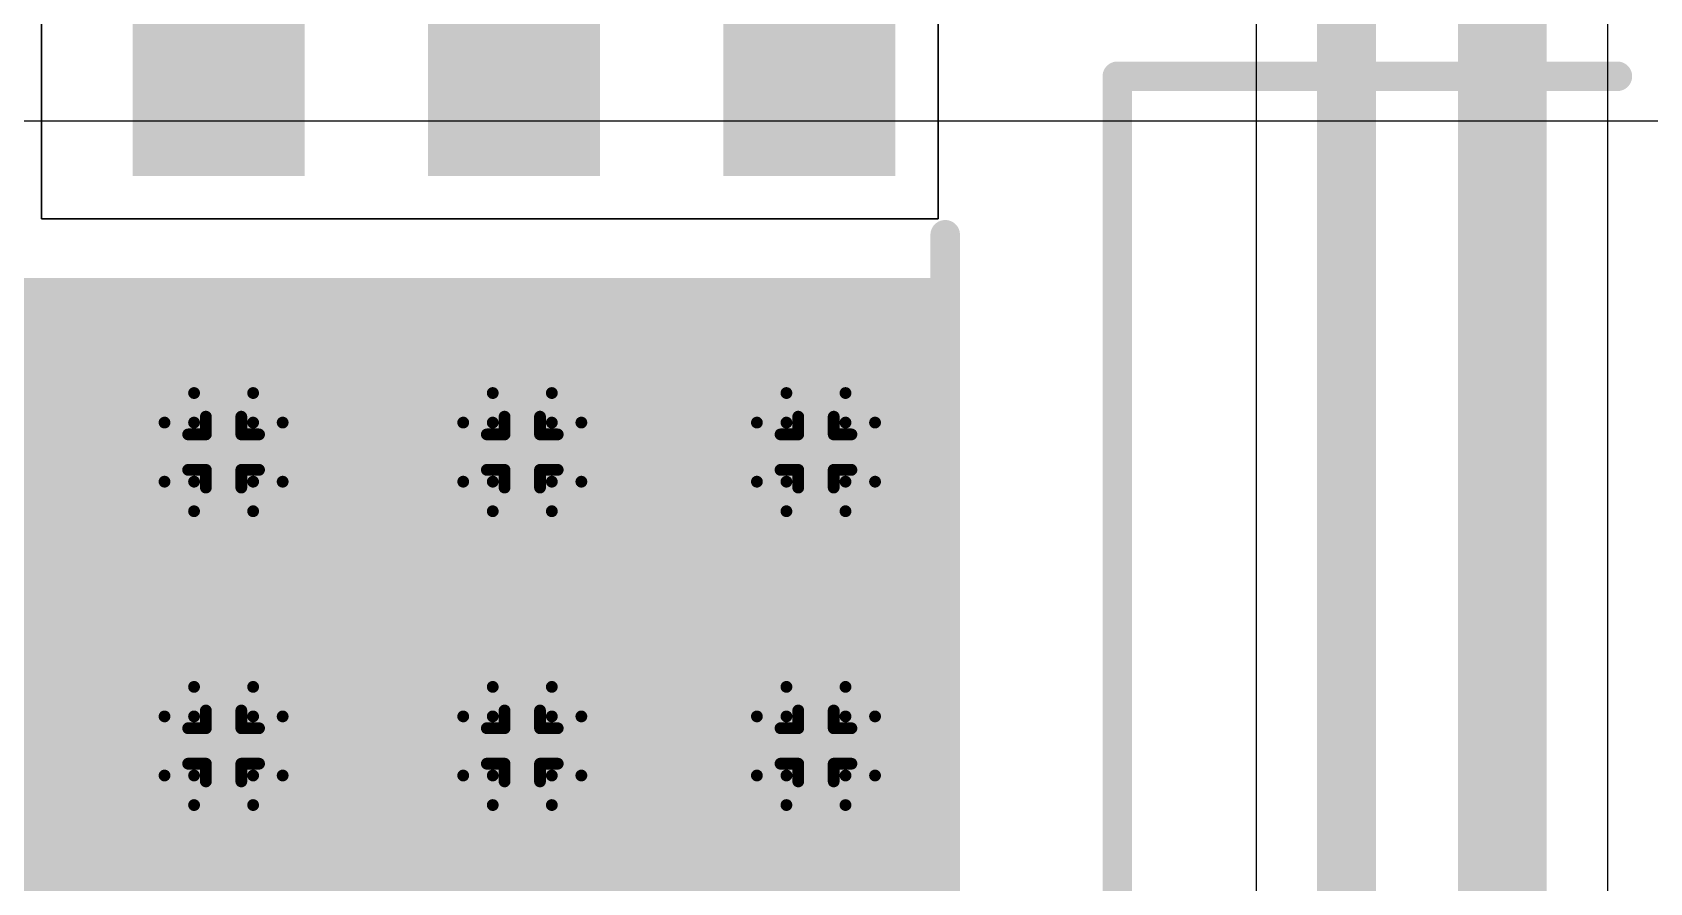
# Model space of a CAD drawing. Header units: inches. Extents: x -5 to 5258, y -4 to 5281.
# Drawn here: x 11.37 to 18.33, y 22.67 to 26.33 of the extents above; entities that cross this region are included whole.
import ezdxf

# ---------------------------------------------------------------- set-up
doc = ezdxf.new("R2010")
doc.units = ezdxf.units.IN
for name, color, linetype in [('Bottom Layer', 5, 'Continuous'), ('Bottom Solder', 6, 'Continuous'), ('Drill Drawing', 1, 'Continuous'), ('Top Layer', 1, 'Continuous'), ('Top Overlay', 2, 'Continuous'), ('Top Paste', 8, 'Continuous'), ('Top Solder', 216, 'Continuous'), ('Via Holes', 16, 'Continuous')]:
    doc.layers.add(name, color=color, linetype=linetype)

# ---------------------------------------------------------------- blocks, each defined once
blk = doc.blocks.new('8_SO_P____P___8')
at = {"layer": 'Top Layer'}
for points in [[(-3.475, 2.205), (-1.925, 2.205), (-1.925, 1.605), (-3.475, 1.605)], [(1.925, 2.205), (3.475, 2.205), (3.475, 1.605), (1.925, 1.605)], [(-1.1435, 1.1435), (1.1435, 1.1435), (1.1435, -1.1435), (-1.1435, -1.1435)], [(-3.475, 0.935), (-1.925, 0.935), (-1.925, 0.335), (-3.475, 0.335)], [(1.925, 0.935), (3.475, 0.935), (3.475, 0.335), (1.925, 0.335)], [(-3.475, -0.335), (-1.925, -0.335), (-1.925, -0.935), (-3.475, -0.935)], [(1.925, -0.335), (3.475, -0.335), (3.475, -0.935), (1.925, -0.935)], [(-3.475, -1.605), (-1.925, -1.605), (-1.925, -2.205), (-3.475, -2.205)], [(1.925, -1.605), (3.475, -1.605), (3.475, -2.205), (1.925, -2.205)]]:
    blk.add_hatch(color=1, dxfattribs=at).paths.add_polyline_path(points)
at = {"layer": 'Top Paste'}
for points in [[(-3.475, 2.205), (-1.925, 2.205), (-1.925, 1.605), (-3.475, 1.605)], [(1.925, 2.205), (3.475, 2.205), (3.475, 1.605), (1.925, 1.605)], [(-1.1435, 1.1435), (1.1435, 1.1435), (1.1435, -1.1435), (-1.1435, -1.1435)], [(-3.475, 0.935), (-1.925, 0.935), (-1.925, 0.335), (-3.475, 0.335)], [(1.925, 0.935), (3.475, 0.935), (3.475, 0.335), (1.925, 0.335)], [(-3.475, -0.335), (-1.925, -0.335), (-1.925, -0.935), (-3.475, -0.935)], [(1.925, -0.335), (3.475, -0.335), (3.475, -0.935), (1.925, -0.935)], [(-3.475, -1.605), (-1.925, -1.605), (-1.925, -2.205), (-3.475, -2.205)], [(1.925, -1.605), (3.475, -1.605), (3.475, -2.205), (1.925, -2.205)]]:
    blk.add_hatch(color=8, dxfattribs=at).paths.add_polyline_path(points)
at = {"layer": 'Top Solder'}
for points in [[(-3.545, 2.275), (-1.855, 2.275), (-1.855, 1.535), (-3.545, 1.535)], [(1.855, 2.275), (3.545, 2.275), (3.545, 1.535), (1.855, 1.535)], [(-1.2135, 1.2135), (1.2135, 1.2135), (1.2135, -1.2135), (-1.2135, -1.2135)], [(-3.545, 1.005), (-1.855, 1.005), (-1.855, 0.265), (-3.545, 0.265)], [(1.855, 1.005), (3.545, 1.005), (3.545, 0.265), (1.855, 0.265)], [(-3.545, -0.265), (-1.855, -0.265), (-1.855, -1.005), (-3.545, -1.005)], [(1.855, -0.265), (3.545, -0.265), (3.545, -1.005), (1.855, -1.005)], [(-3.545, -1.535), (-1.855, -1.535), (-1.855, -2.275), (-3.545, -2.275)], [(1.855, -1.535), (3.545, -1.535), (3.545, -2.275), (1.855, -2.275)]]:
    blk.add_hatch(color=216, dxfattribs=at).paths.add_polyline_path(points)
at = {"layer": 'Top Overlay', "const_width": 0.127}
for points in [[(1.9022, 2.4892), (-1.603, 2.4892)], [(-3.7634, 1.7914), (-3.7634, 2.0454)], [(-3.6364, 1.9184), (-3.7634, 2.0454)], [(-3.7634, 1.7914), (-3.6364, 1.9184)], [(-1.603, -2.4892), (1.9022, -2.4892)]]:
    blk.add_lwpolyline(points, dxfattribs=at)
at = {"layer": 'Top Overlay', "const_width": 0.0635}
for points in [[(-1.6347, 2.4892, 1), (-1.5712, 2.4892, 1)], [(1.8705, 2.4892, 1), (1.934, 2.4892, 1)], [(-3.7951, 2.0454, 1), (-3.7316, 2.0454, 1)], [(-3.7951, 2.0454, 1), (-3.7316, 2.0454, 1)], [(-3.6681, 1.9184, 1), (-3.6046, 1.9184, 1)], [(-3.6681, 1.9184, 1), (-3.6046, 1.9184, 1)], [(-3.7951, 1.7914, 1), (-3.7316, 1.7914, 1)], [(-3.7951, 1.7914, 1), (-3.7316, 1.7914, 1)], [(-1.6348, -2.4892, 1), (-1.5713, -2.4892, 1)], [(1.8705, -2.4892, 1), (1.934, -2.4892, 1)]]:
    blk.add_lwpolyline(points, format="xyb", close=True, dxfattribs=at)
blk = doc.blocks.new('50SVPF10M_142')
at = {"layer": 'Top Layer'}
for points in [[(-4.55, 0.8), (-1.05, 0.8), (-1.05, -0.8), (-4.55, -0.8)], [(1.05, 0.8), (4.55, 0.8), (4.55, -0.8), (1.05, -0.8)]]:
    blk.add_hatch(color=1, dxfattribs=at).paths.add_polyline_path(points)
at = {"layer": 'Top Paste'}
for points in [[(-4.55, 0.8), (-1.05, 0.8), (-1.05, -0.8), (-4.55, -0.8)], [(1.05, 0.8), (4.55, 0.8), (4.55, -0.8), (1.05, -0.8)]]:
    blk.add_hatch(color=8, dxfattribs=at).paths.add_polyline_path(points)
at = {"layer": 'Top Solder'}
for points in [[(-4.6516, 0.9016), (-0.9484, 0.9016), (-0.9484, -0.9016), (-4.6516, -0.9016)], [(0.9484, 0.9016), (4.6516, 0.9016), (4.6516, -0.9016), (0.9484, -0.9016)]]:
    blk.add_hatch(color=216, dxfattribs=at).paths.add_polyline_path(points)
at = {"layer": 'Top Overlay', "const_width": 0.127}
for points in [[(-1.95, 3.3), (-3.3, 1.95)], [(-1.95, 3.3), (3.3, 3.3)], [(3.3, 3.3), (3.3, 1.15)], [(-3.3, 1.95), (-3.3, 1.15)], [(-3.7785, 1.5669), (-3.7785, 1.0335)], [(-4.0071, 1.2875), (-3.5499, 1.2875)], [(-3.3, -1.15), (-3.3, -1.95)], [(3.3, -1.15), (3.3, -3.3)], [(-3.3, -1.95), (-1.95, -3.3)], [(-1.95, -3.3), (3.3, -3.3)]]:
    blk.add_lwpolyline(points, dxfattribs=at)
at = {"layer": 'Top Overlay', "const_width": 0.0635}
for points in [[(-1.9818, 3.3, 1), (-1.9183, 3.3, 1)], [(-1.9818, 3.3, 1), (-1.9183, 3.3, 1)], [(3.2683, 3.3, 1), (3.3318, 3.3, 1)], [(3.2683, 3.3, 1), (3.3318, 3.3, 1)], [(-3.3318, 1.95, 1), (-3.2683, 1.95, 1)], [(-3.3318, 1.95, 1), (-3.2683, 1.95, 1)], [(-3.8103, 1.5669, 1), (-3.7468, 1.5669, 1)], [(-4.0389, 1.2875, 1), (-3.9754, 1.2875, 1)], [(-3.5816, 1.2875, 1), (-3.5181, 1.2875, 1)], [(-3.3318, 1.15, 1), (-3.2683, 1.15, 1)], [(3.2683, 1.15, 1), (3.3318, 1.15, 1)], [(-3.8103, 1.0335, 1), (-3.7468, 1.0335, 1)], [(-3.3318, -1.15, 1), (-3.2683, -1.15, 1)], [(3.2683, -1.15, 1), (3.3318, -1.15, 1)], [(-3.3318, -1.95, 1), (-3.2683, -1.95, 1)], [(-3.3318, -1.95, 1), (-3.2683, -1.95, 1)], [(-1.9818, -3.3, 1), (-1.9183, -3.3, 1)], [(-1.9818, -3.3, 1), (-1.9183, -3.3, 1)], [(3.2683, -3.3, 1), (3.3318, -3.3, 1)], [(3.2683, -3.3, 1), (3.3318, -3.3, 1)]]:
    blk.add_lwpolyline(points, format="xyb", close=True, dxfattribs=at)

msp = doc.modelspace()

# ---------------------------------------------------------------- hatches: boundary and pattern name
at = {"layer": 'Bottom Layer'}
h = msp.add_hatch(color=5, dxfattribs=at)
edge = h.paths.add_edge_path()
edge.add_arc((12.1949, 24.5211), 0.3, 0, 360)
h = msp.add_hatch(color=5, dxfattribs=at)
edge = h.paths.add_edge_path()
edge.add_arc((13.4792, 24.5211), 0.3, 0, 360)
h = msp.add_hatch(color=5, dxfattribs=at)
edge = h.paths.add_edge_path()
edge.add_arc((14.742, 24.5211), 0.3, 0, 360)
h = msp.add_hatch(color=5, dxfattribs=at)
edge = h.paths.add_edge_path()
edge.add_arc((12.1949, 23.2582), 0.3, 0, 360)
h = msp.add_hatch(color=5, dxfattribs=at)
edge = h.paths.add_edge_path()
edge.add_arc((13.4792, 23.2582), 0.3, 0, 360)
h = msp.add_hatch(color=5, dxfattribs=at)
edge = h.paths.add_edge_path()
edge.add_arc((14.742, 23.2582), 0.3, 0, 360)
at = {"layer": 'Bottom Solder'}
h = msp.add_hatch(color=6, dxfattribs=at)
edge = h.paths.add_edge_path()
edge.add_arc((12.1949, 24.5211), 0.4016, 0, 360)
h = msp.add_hatch(color=6, dxfattribs=at)
edge = h.paths.add_edge_path()
edge.add_arc((13.4792, 24.5211), 0.4016, 0, 360)
h = msp.add_hatch(color=6, dxfattribs=at)
edge = h.paths.add_edge_path()
edge.add_arc((14.742, 24.5211), 0.4016, 0, 360)
h = msp.add_hatch(color=6, dxfattribs=at)
edge = h.paths.add_edge_path()
edge.add_arc((12.1949, 23.2582), 0.4016, 0, 360)
h = msp.add_hatch(color=6, dxfattribs=at)
edge = h.paths.add_edge_path()
edge.add_arc((13.4792, 23.2582), 0.4016, 0, 360)
h = msp.add_hatch(color=6, dxfattribs=at)
edge = h.paths.add_edge_path()
edge.add_arc((14.742, 23.2582), 0.4016, 0, 360)
at = {"layer": 'Top Layer'}
msp.add_hatch(color=1, dxfattribs=at).paths.add_polyline_path([(10.3193, 22.4362), (15.2977, 22.4362), (15.2977, 25.269), (10.3193, 25.269)])
h = msp.add_hatch(color=1, dxfattribs=at)
edge = h.paths.add_edge_path()
edge.add_arc((12.1949, 24.5211), 0.3, 0, 360)
h = msp.add_hatch(color=1, dxfattribs=at)
edge = h.paths.add_edge_path()
edge.add_arc((13.4792, 24.5211), 0.3, 0, 360)
h = msp.add_hatch(color=1, dxfattribs=at)
edge = h.paths.add_edge_path()
edge.add_arc((14.742, 24.5211), 0.3, 0, 360)
h = msp.add_hatch(color=1, dxfattribs=at)
edge = h.paths.add_edge_path()
edge.add_arc((12.1949, 23.2582), 0.3, 0, 360)
h = msp.add_hatch(color=1, dxfattribs=at)
edge = h.paths.add_edge_path()
edge.add_arc((13.4792, 23.2582), 0.3, 0, 360)
h = msp.add_hatch(color=1, dxfattribs=at)
edge = h.paths.add_edge_path()
edge.add_arc((14.742, 23.2582), 0.3, 0, 360)
at = {"layer": 'Top Solder'}
h = msp.add_hatch(color=216, dxfattribs=at)
edge = h.paths.add_edge_path()
edge.add_arc((12.1949, 24.5211), 0.4016, 0, 360)
h = msp.add_hatch(color=216, dxfattribs=at)
edge = h.paths.add_edge_path()
edge.add_arc((13.4792, 24.5211), 0.4016, 0, 360)
h = msp.add_hatch(color=216, dxfattribs=at)
edge = h.paths.add_edge_path()
edge.add_arc((14.742, 24.5211), 0.4016, 0, 360)
h = msp.add_hatch(color=216, dxfattribs=at)
edge = h.paths.add_edge_path()
edge.add_arc((12.1949, 23.2582), 0.4016, 0, 360)
h = msp.add_hatch(color=216, dxfattribs=at)
edge = h.paths.add_edge_path()
edge.add_arc((13.4792, 23.2582), 0.4016, 0, 360)
h = msp.add_hatch(color=216, dxfattribs=at)
edge = h.paths.add_edge_path()
edge.add_arc((14.742, 23.2582), 0.4016, 0, 360)
at = {"layer": 'Via Holes'}
h = msp.add_hatch(color=7, dxfattribs=at)
edge = h.paths.add_edge_path()
edge.add_arc((12.1949, 24.5211), 0.15, 0, 360)
h = msp.add_hatch(color=7, dxfattribs=at)
edge = h.paths.add_edge_path()
edge.add_arc((13.4792, 24.5211), 0.15, 0, 360)
h = msp.add_hatch(color=7, dxfattribs=at)
edge = h.paths.add_edge_path()
edge.add_arc((14.742, 24.5211), 0.15, 0, 360)
h = msp.add_hatch(color=7, dxfattribs=at)
edge = h.paths.add_edge_path()
edge.add_arc((12.1949, 23.2582), 0.15, 0, 360)
h = msp.add_hatch(color=7, dxfattribs=at)
edge = h.paths.add_edge_path()
edge.add_arc((13.4792, 23.2582), 0.15, 0, 360)
h = msp.add_hatch(color=7, dxfattribs=at)
edge = h.paths.add_edge_path()
edge.add_arc((14.742, 23.2582), 0.15, 0, 360)

# ---------------------------------------------------------------- linework, layer by layer
at = {"layer": 'Bottom Layer'}
msp.add_line((9.703, 25.9453), (43.6703, 25.9453), dxfattribs=at)
at = {"layer": 'Drill Drawing', "const_width": 0.0508}
for points in [[(12.0679, 24.6481), (12.0679, 24.7751)], [(12.0679, 24.7751), (12.3219, 24.7751)], [(12.3219, 24.6481), (12.3219, 24.7751)], [(13.3522, 24.6481), (13.3522, 24.7751)], [(13.3522, 24.7751), (13.6062, 24.7751)], [(13.6062, 24.6481), (13.6062, 24.7751)], [(14.615, 24.6481), (14.615, 24.7751)], [(14.615, 24.7751), (14.869, 24.7751)], [(14.869, 24.6481), (14.869, 24.7751)], [(12.1187, 24.5973), (12.1187, 24.6735)], [(12.1187, 24.6735), (12.2711, 24.6735)], [(12.2711, 24.5973), (12.2711, 24.6735)], [(13.403, 24.5973), (13.403, 24.6735)], [(13.403, 24.6735), (13.5554, 24.6735)], [(13.5554, 24.5973), (13.5554, 24.6735)], [(14.6658, 24.5973), (14.6658, 24.6735)], [(14.6658, 24.6735), (14.8182, 24.6735)], [(14.8182, 24.5973), (14.8182, 24.6735)], [(11.9409, 24.3941), (11.9409, 24.6481)], [(11.9409, 24.6481), (12.0679, 24.6481)], [(12.0425, 24.4449), (12.0425, 24.5973)], [(12.0425, 24.5973), (12.1187, 24.5973)], [(12.2711, 24.5973), (12.3473, 24.5973)], [(12.3219, 24.6481), (12.4489, 24.6481)], [(12.3473, 24.4449), (12.3473, 24.5973)], [(12.4489, 24.3941), (12.4489, 24.6481)], [(13.2252, 24.3941), (13.2252, 24.6481)], [(13.2252, 24.6481), (13.3522, 24.6481)], [(13.3268, 24.4449), (13.3268, 24.5973)], [(13.3268, 24.5973), (13.403, 24.5973)], [(13.5554, 24.5973), (13.6316, 24.5973)], [(13.6062, 24.6481), (13.7332, 24.6481)], [(13.6316, 24.4449), (13.6316, 24.5973)], [(13.7332, 24.3941), (13.7332, 24.6481)], [(14.488, 24.3941), (14.488, 24.6481)], [(14.488, 24.6481), (14.615, 24.6481)], [(14.5896, 24.4449), (14.5896, 24.5973)], [(14.5896, 24.5973), (14.6658, 24.5973)], [(14.8182, 24.5973), (14.8944, 24.5973)], [(14.869, 24.6481), (14.996, 24.6481)], [(14.8944, 24.4449), (14.8944, 24.5973)], [(14.996, 24.3941), (14.996, 24.6481)], [(11.9409, 24.3941), (12.0679, 24.3941)], [(12.0425, 24.4449), (12.1187, 24.4449)], [(12.0679, 24.2671), (12.0679, 24.3941)], [(12.1187, 24.3687), (12.1187, 24.4449)], [(12.2711, 24.4449), (12.3473, 24.4449)], [(12.2711, 24.3687), (12.2711, 24.4449)], [(12.3219, 24.3941), (12.4489, 24.3941)], [(12.3219, 24.2671), (12.3219, 24.3941)], [(13.2252, 24.3941), (13.3522, 24.3941)], [(13.3268, 24.4449), (13.403, 24.4449)], [(13.3522, 24.2671), (13.3522, 24.3941)], [(13.403, 24.3687), (13.403, 24.4449)], [(13.5554, 24.4449), (13.6316, 24.4449)], [(13.5554, 24.3687), (13.5554, 24.4449)], [(13.6062, 24.3941), (13.7332, 24.3941)], [(13.6062, 24.2671), (13.6062, 24.3941)], [(14.488, 24.3941), (14.615, 24.3941)], [(14.5896, 24.4449), (14.6658, 24.4449)], [(14.615, 24.2671), (14.615, 24.3941)], [(14.6658, 24.3687), (14.6658, 24.4449)], [(14.8182, 24.4449), (14.8944, 24.4449)], [(14.8182, 24.3687), (14.8182, 24.4449)], [(14.869, 24.3941), (14.996, 24.3941)], [(14.869, 24.2671), (14.869, 24.3941)], [(12.1187, 24.3687), (12.2711, 24.3687)], [(13.403, 24.3687), (13.5554, 24.3687)], [(14.6658, 24.3687), (14.8182, 24.3687)], [(12.0679, 24.2671), (12.3219, 24.2671)], [(13.3522, 24.2671), (13.6062, 24.2671)], [(14.615, 24.2671), (14.869, 24.2671)], [(12.0679, 23.3852), (12.0679, 23.5122)], [(12.0679, 23.5122), (12.3219, 23.5122)], [(12.3219, 23.3852), (12.3219, 23.5122)], [(13.3522, 23.3852), (13.3522, 23.5122)], [(13.3522, 23.5122), (13.6062, 23.5122)], [(13.6062, 23.3852), (13.6062, 23.5122)], [(14.615, 23.3852), (14.615, 23.5122)], [(14.615, 23.5122), (14.869, 23.5122)], [(14.869, 23.3852), (14.869, 23.5122)], [(12.1187, 23.3344), (12.1187, 23.4106)], [(12.1187, 23.4106), (12.2711, 23.4106)], [(12.2711, 23.3344), (12.2711, 23.4106)], [(13.403, 23.3344), (13.403, 23.4106)], [(13.403, 23.4106), (13.5554, 23.4106)], [(13.5554, 23.3344), (13.5554, 23.4106)], [(14.6658, 23.3344), (14.6658, 23.4106)], [(14.6658, 23.4106), (14.8182, 23.4106)], [(14.8182, 23.3344), (14.8182, 23.4106)], [(11.9409, 23.1312), (11.9409, 23.3852)], [(11.9409, 23.3852), (12.0679, 23.3852)], [(12.3219, 23.3852), (12.4489, 23.3852)], [(12.4489, 23.1312), (12.4489, 23.3852)], [(13.2252, 23.1312), (13.2252, 23.3852)], [(13.2252, 23.3852), (13.3522, 23.3852)], [(13.6062, 23.3852), (13.7332, 23.3852)], [(13.7332, 23.1312), (13.7332, 23.3852)], [(14.488, 23.1312), (14.488, 23.3852)], [(14.488, 23.3852), (14.615, 23.3852)], [(14.869, 23.3852), (14.996, 23.3852)], [(14.996, 23.1312), (14.996, 23.3852)], [(12.0425, 23.182), (12.0425, 23.3344)], [(12.0425, 23.3344), (12.1187, 23.3344)], [(12.2711, 23.3344), (12.3473, 23.3344)], [(12.3473, 23.182), (12.3473, 23.3344)], [(13.3268, 23.182), (13.3268, 23.3344)], [(13.3268, 23.3344), (13.403, 23.3344)], [(13.5554, 23.3344), (13.6316, 23.3344)], [(13.6316, 23.182), (13.6316, 23.3344)], [(14.5896, 23.182), (14.5896, 23.3344)], [(14.5896, 23.3344), (14.6658, 23.3344)], [(14.8182, 23.3344), (14.8944, 23.3344)], [(14.8944, 23.182), (14.8944, 23.3344)], [(12.0425, 23.182), (12.1187, 23.182)], [(12.1187, 23.1058), (12.1187, 23.182)], [(12.2711, 23.182), (12.3473, 23.182)], [(12.2711, 23.1058), (12.2711, 23.182)], [(13.3268, 23.182), (13.403, 23.182)], [(13.403, 23.1058), (13.403, 23.182)], [(13.5554, 23.182), (13.6316, 23.182)], [(13.5554, 23.1058), (13.5554, 23.182)], [(14.5896, 23.182), (14.6658, 23.182)], [(14.6658, 23.1058), (14.6658, 23.182)], [(14.8182, 23.182), (14.8944, 23.182)], [(14.8182, 23.1058), (14.8182, 23.182)], [(11.9409, 23.1312), (12.0679, 23.1312)], [(12.0679, 23.0042), (12.0679, 23.1312)], [(12.1187, 23.1058), (12.2711, 23.1058)], [(12.3219, 23.1312), (12.4489, 23.1312)], [(12.3219, 23.0042), (12.3219, 23.1312)], [(13.2252, 23.1312), (13.3522, 23.1312)], [(13.3522, 23.0042), (13.3522, 23.1312)], [(13.403, 23.1058), (13.5554, 23.1058)], [(13.6062, 23.1312), (13.7332, 23.1312)], [(13.6062, 23.0042), (13.6062, 23.1312)], [(14.488, 23.1312), (14.615, 23.1312)], [(14.615, 23.0042), (14.615, 23.1312)], [(14.6658, 23.1058), (14.8182, 23.1058)], [(14.869, 23.1312), (14.996, 23.1312)], [(14.869, 23.0042), (14.869, 23.1312)], [(12.0679, 23.0042), (12.3219, 23.0042)], [(13.3522, 23.0042), (13.6062, 23.0042)], [(14.615, 23.0042), (14.869, 23.0042)]]:
    msp.add_lwpolyline(points, dxfattribs=at)
at = {"layer": 'Drill Drawing', "const_width": 0.0254}
for points in [[(12.0552, 24.7751, 1), (12.0806, 24.7751, 1)], [(12.0552, 24.7751, 1), (12.0806, 24.7751, 1)], [(12.3092, 24.7751, 1), (12.3346, 24.7751, 1)], [(12.3092, 24.7751, 1), (12.3346, 24.7751, 1)], [(13.3395, 24.7751, 1), (13.3649, 24.7751, 1)], [(13.3395, 24.7751, 1), (13.3649, 24.7751, 1)], [(13.5935, 24.7751, 1), (13.6189, 24.7751, 1)], [(13.5935, 24.7751, 1), (13.6189, 24.7751, 1)], [(14.6023, 24.7751, 1), (14.6277, 24.7751, 1)], [(14.6023, 24.7751, 1), (14.6277, 24.7751, 1)], [(14.8563, 24.7751, 1), (14.8817, 24.7751, 1)], [(14.8563, 24.7751, 1), (14.8817, 24.7751, 1)], [(12.106, 24.6735, 1), (12.1314, 24.6735, 1)], [(12.106, 24.6735, 1), (12.1314, 24.6735, 1)], [(12.2584, 24.6735, 1), (12.2838, 24.6735, 1)], [(12.2584, 24.6735, 1), (12.2838, 24.6735, 1)], [(13.3903, 24.6735, 1), (13.4157, 24.6735, 1)], [(13.3903, 24.6735, 1), (13.4157, 24.6735, 1)], [(13.5427, 24.6735, 1), (13.5681, 24.6735, 1)], [(13.5427, 24.6735, 1), (13.5681, 24.6735, 1)], [(14.6531, 24.6735, 1), (14.6785, 24.6735, 1)], [(14.6531, 24.6735, 1), (14.6785, 24.6735, 1)], [(14.8055, 24.6735, 1), (14.8309, 24.6735, 1)], [(14.8055, 24.6735, 1), (14.8309, 24.6735, 1)], [(11.9282, 24.6481, 1), (11.9536, 24.6481, 1)], [(11.9282, 24.6481, 1), (11.9536, 24.6481, 1)], [(12.0298, 24.5973, 1), (12.0552, 24.5973, 1)], [(12.0298, 24.5973, 1), (12.0552, 24.5973, 1)], [(12.0552, 24.6481, 1), (12.0806, 24.6481, 1)], [(12.0552, 24.6481, 1), (12.0806, 24.6481, 1)], [(12.106, 24.5973, 1), (12.1314, 24.5973, 1)], [(12.106, 24.5973, 1), (12.1314, 24.5973, 1)], [(12.2584, 24.5973, 1), (12.2838, 24.5973, 1)], [(12.2584, 24.5973, 1), (12.2838, 24.5973, 1)], [(12.3092, 24.6481, 1), (12.3346, 24.6481, 1)], [(12.3092, 24.6481, 1), (12.3346, 24.6481, 1)], [(12.3346, 24.5973, 1), (12.36, 24.5973, 1)], [(12.3346, 24.5973, 1), (12.36, 24.5973, 1)], [(12.4362, 24.6481, 1), (12.4616, 24.6481, 1)], [(12.4362, 24.6481, 1), (12.4616, 24.6481, 1)], [(13.2125, 24.6481, 1), (13.2379, 24.6481, 1)], [(13.2125, 24.6481, 1), (13.2379, 24.6481, 1)], [(13.3141, 24.5973, 1), (13.3395, 24.5973, 1)], [(13.3141, 24.5973, 1), (13.3395, 24.5973, 1)], [(13.3395, 24.6481, 1), (13.3649, 24.6481, 1)], [(13.3395, 24.6481, 1), (13.3649, 24.6481, 1)], [(13.3903, 24.5973, 1), (13.4157, 24.5973, 1)], [(13.3903, 24.5973, 1), (13.4157, 24.5973, 1)], [(13.5427, 24.5973, 1), (13.5681, 24.5973, 1)], [(13.5427, 24.5973, 1), (13.5681, 24.5973, 1)], [(13.5935, 24.6481, 1), (13.6189, 24.6481, 1)], [(13.5935, 24.6481, 1), (13.6189, 24.6481, 1)], [(13.6189, 24.5973, 1), (13.6443, 24.5973, 1)], [(13.6189, 24.5973, 1), (13.6443, 24.5973, 1)], [(13.7205, 24.6481, 1), (13.7459, 24.6481, 1)], [(13.7205, 24.6481, 1), (13.7459, 24.6481, 1)], [(14.4753, 24.6481, 1), (14.5007, 24.6481, 1)], [(14.4753, 24.6481, 1), (14.5007, 24.6481, 1)], [(14.5769, 24.5973, 1), (14.6023, 24.5973, 1)], [(14.5769, 24.5973, 1), (14.6023, 24.5973, 1)], [(14.6023, 24.6481, 1), (14.6277, 24.6481, 1)], [(14.6023, 24.6481, 1), (14.6277, 24.6481, 1)], [(14.6531, 24.5973, 1), (14.6785, 24.5973, 1)], [(14.6531, 24.5973, 1), (14.6785, 24.5973, 1)], [(14.8055, 24.5973, 1), (14.8309, 24.5973, 1)], [(14.8055, 24.5973, 1), (14.8309, 24.5973, 1)], [(14.8563, 24.6481, 1), (14.8817, 24.6481, 1)], [(14.8563, 24.6481, 1), (14.8817, 24.6481, 1)], [(14.8817, 24.5973, 1), (14.9071, 24.5973, 1)], [(14.8817, 24.5973, 1), (14.9071, 24.5973, 1)], [(14.9833, 24.6481, 1), (15.0087, 24.6481, 1)], [(14.9833, 24.6481, 1), (15.0087, 24.6481, 1)], [(11.9282, 24.3941, 1), (11.9536, 24.3941, 1)], [(11.9282, 24.3941, 1), (11.9536, 24.3941, 1)], [(12.0298, 24.4449, 1), (12.0552, 24.4449, 1)], [(12.0298, 24.4449, 1), (12.0552, 24.4449, 1)], [(12.0552, 24.3941, 1), (12.0806, 24.3941, 1)], [(12.0552, 24.3941, 1), (12.0806, 24.3941, 1)], [(12.106, 24.4449, 1), (12.1314, 24.4449, 1)], [(12.106, 24.4449, 1), (12.1314, 24.4449, 1)], [(12.2584, 24.4449, 1), (12.2838, 24.4449, 1)], [(12.2584, 24.4449, 1), (12.2838, 24.4449, 1)], [(12.3092, 24.3941, 1), (12.3346, 24.3941, 1)], [(12.3092, 24.3941, 1), (12.3346, 24.3941, 1)], [(12.3346, 24.4449, 1), (12.36, 24.4449, 1)], [(12.3346, 24.4449, 1), (12.36, 24.4449, 1)], [(12.4362, 24.3941, 1), (12.4616, 24.3941, 1)], [(12.4362, 24.3941, 1), (12.4616, 24.3941, 1)], [(13.2125, 24.3941, 1), (13.2379, 24.3941, 1)], [(13.2125, 24.3941, 1), (13.2379, 24.3941, 1)], [(13.3141, 24.4449, 1), (13.3395, 24.4449, 1)], [(13.3141, 24.4449, 1), (13.3395, 24.4449, 1)], [(13.3395, 24.3941, 1), (13.3649, 24.3941, 1)], [(13.3395, 24.3941, 1), (13.3649, 24.3941, 1)], [(13.3903, 24.4449, 1), (13.4157, 24.4449, 1)], [(13.3903, 24.4449, 1), (13.4157, 24.4449, 1)], [(13.5427, 24.4449, 1), (13.5681, 24.4449, 1)], [(13.5427, 24.4449, 1), (13.5681, 24.4449, 1)], [(13.5935, 24.3941, 1), (13.6189, 24.3941, 1)], [(13.5935, 24.3941, 1), (13.6189, 24.3941, 1)], [(13.6189, 24.4449, 1), (13.6443, 24.4449, 1)], [(13.6189, 24.4449, 1), (13.6443, 24.4449, 1)], [(13.7205, 24.3941, 1), (13.7459, 24.3941, 1)], [(13.7205, 24.3941, 1), (13.7459, 24.3941, 1)], [(14.4753, 24.3941, 1), (14.5007, 24.3941, 1)], [(14.4753, 24.3941, 1), (14.5007, 24.3941, 1)], [(14.5769, 24.4449, 1), (14.6023, 24.4449, 1)], [(14.5769, 24.4449, 1), (14.6023, 24.4449, 1)], [(14.6023, 24.3941, 1), (14.6277, 24.3941, 1)], [(14.6023, 24.3941, 1), (14.6277, 24.3941, 1)], [(14.6531, 24.4449, 1), (14.6785, 24.4449, 1)], [(14.6531, 24.4449, 1), (14.6785, 24.4449, 1)], [(14.8055, 24.4449, 1), (14.8309, 24.4449, 1)], [(14.8055, 24.4449, 1), (14.8309, 24.4449, 1)], [(14.8563, 24.3941, 1), (14.8817, 24.3941, 1)], [(14.8563, 24.3941, 1), (14.8817, 24.3941, 1)], [(14.8817, 24.4449, 1), (14.9071, 24.4449, 1)], [(14.8817, 24.4449, 1), (14.9071, 24.4449, 1)], [(14.9833, 24.3941, 1), (15.0087, 24.3941, 1)], [(14.9833, 24.3941, 1), (15.0087, 24.3941, 1)], [(12.106, 24.3687, 1), (12.1314, 24.3687, 1)], [(12.106, 24.3687, 1), (12.1314, 24.3687, 1)], [(12.2584, 24.3687, 1), (12.2838, 24.3687, 1)], [(12.2584, 24.3687, 1), (12.2838, 24.3687, 1)], [(13.3903, 24.3687, 1), (13.4157, 24.3687, 1)], [(13.3903, 24.3687, 1), (13.4157, 24.3687, 1)], [(13.5427, 24.3687, 1), (13.5681, 24.3687, 1)], [(13.5427, 24.3687, 1), (13.5681, 24.3687, 1)], [(14.6531, 24.3687, 1), (14.6785, 24.3687, 1)], [(14.6531, 24.3687, 1), (14.6785, 24.3687, 1)], [(14.8055, 24.3687, 1), (14.8309, 24.3687, 1)], [(14.8055, 24.3687, 1), (14.8309, 24.3687, 1)], [(12.0552, 24.2671, 1), (12.0806, 24.2671, 1)], [(12.0552, 24.2671, 1), (12.0806, 24.2671, 1)], [(12.3092, 24.2671, 1), (12.3346, 24.2671, 1)], [(12.3092, 24.2671, 1), (12.3346, 24.2671, 1)], [(13.3395, 24.2671, 1), (13.3649, 24.2671, 1)], [(13.3395, 24.2671, 1), (13.3649, 24.2671, 1)], [(13.5935, 24.2671, 1), (13.6189, 24.2671, 1)], [(13.5935, 24.2671, 1), (13.6189, 24.2671, 1)], [(14.6023, 24.2671, 1), (14.6277, 24.2671, 1)], [(14.6023, 24.2671, 1), (14.6277, 24.2671, 1)], [(14.8563, 24.2671, 1), (14.8817, 24.2671, 1)], [(14.8563, 24.2671, 1), (14.8817, 24.2671, 1)], [(12.0552, 23.5122, 1), (12.0806, 23.5122, 1)], [(12.0552, 23.5122, 1), (12.0806, 23.5122, 1)], [(12.3092, 23.5122, 1), (12.3346, 23.5122, 1)], [(12.3092, 23.5122, 1), (12.3346, 23.5122, 1)], [(13.3395, 23.5122, 1), (13.3649, 23.5122, 1)], [(13.3395, 23.5122, 1), (13.3649, 23.5122, 1)], [(13.5935, 23.5122, 1), (13.6189, 23.5122, 1)], [(13.5935, 23.5122, 1), (13.6189, 23.5122, 1)], [(14.6023, 23.5122, 1), (14.6277, 23.5122, 1)], [(14.6023, 23.5122, 1), (14.6277, 23.5122, 1)], [(14.8563, 23.5122, 1), (14.8817, 23.5122, 1)], [(14.8563, 23.5122, 1), (14.8817, 23.5122, 1)], [(12.106, 23.4106, 1), (12.1314, 23.4106, 1)], [(12.106, 23.4106, 1), (12.1314, 23.4106, 1)], [(12.2584, 23.4106, 1), (12.2838, 23.4106, 1)], [(12.2584, 23.4106, 1), (12.2838, 23.4106, 1)], [(13.3903, 23.4106, 1), (13.4157, 23.4106, 1)], [(13.3903, 23.4106, 1), (13.4157, 23.4106, 1)], [(13.5427, 23.4106, 1), (13.5681, 23.4106, 1)], [(13.5427, 23.4106, 1), (13.5681, 23.4106, 1)], [(14.6531, 23.4106, 1), (14.6785, 23.4106, 1)], [(14.6531, 23.4106, 1), (14.6785, 23.4106, 1)], [(14.8055, 23.4106, 1), (14.8309, 23.4106, 1)], [(14.8055, 23.4106, 1), (14.8309, 23.4106, 1)], [(11.9282, 23.3852, 1), (11.9536, 23.3852, 1)], [(11.9282, 23.3852, 1), (11.9536, 23.3852, 1)], [(12.0552, 23.3852, 1), (12.0806, 23.3852, 1)], [(12.0552, 23.3852, 1), (12.0806, 23.3852, 1)], [(12.3092, 23.3852, 1), (12.3346, 23.3852, 1)], [(12.3092, 23.3852, 1), (12.3346, 23.3852, 1)], [(12.4362, 23.3852, 1), (12.4616, 23.3852, 1)], [(12.4362, 23.3852, 1), (12.4616, 23.3852, 1)], [(13.2125, 23.3852, 1), (13.2379, 23.3852, 1)], [(13.2125, 23.3852, 1), (13.2379, 23.3852, 1)], [(13.3395, 23.3852, 1), (13.3649, 23.3852, 1)], [(13.3395, 23.3852, 1), (13.3649, 23.3852, 1)], [(13.5935, 23.3852, 1), (13.6189, 23.3852, 1)], [(13.5935, 23.3852, 1), (13.6189, 23.3852, 1)], [(13.7205, 23.3852, 1), (13.7459, 23.3852, 1)], [(13.7205, 23.3852, 1), (13.7459, 23.3852, 1)], [(14.4753, 23.3852, 1), (14.5007, 23.3852, 1)], [(14.4753, 23.3852, 1), (14.5007, 23.3852, 1)], [(14.6023, 23.3852, 1), (14.6277, 23.3852, 1)], [(14.6023, 23.3852, 1), (14.6277, 23.3852, 1)], [(14.8563, 23.3852, 1), (14.8817, 23.3852, 1)], [(14.8563, 23.3852, 1), (14.8817, 23.3852, 1)], [(14.9833, 23.3852, 1), (15.0087, 23.3852, 1)], [(14.9833, 23.3852, 1), (15.0087, 23.3852, 1)], [(12.0298, 23.3344, 1), (12.0552, 23.3344, 1)], [(12.0298, 23.3344, 1), (12.0552, 23.3344, 1)], [(12.106, 23.3344, 1), (12.1314, 23.3344, 1)], [(12.106, 23.3344, 1), (12.1314, 23.3344, 1)], [(12.2584, 23.3344, 1), (12.2838, 23.3344, 1)], [(12.2584, 23.3344, 1), (12.2838, 23.3344, 1)], [(12.3346, 23.3344, 1), (12.36, 23.3344, 1)], [(12.3346, 23.3344, 1), (12.36, 23.3344, 1)], [(13.3141, 23.3344, 1), (13.3395, 23.3344, 1)], [(13.3141, 23.3344, 1), (13.3395, 23.3344, 1)], [(13.3903, 23.3344, 1), (13.4157, 23.3344, 1)], [(13.3903, 23.3344, 1), (13.4157, 23.3344, 1)], [(13.5427, 23.3344, 1), (13.5681, 23.3344, 1)], [(13.5427, 23.3344, 1), (13.5681, 23.3344, 1)], [(13.6189, 23.3344, 1), (13.6443, 23.3344, 1)], [(13.6189, 23.3344, 1), (13.6443, 23.3344, 1)], [(14.5769, 23.3344, 1), (14.6023, 23.3344, 1)], [(14.5769, 23.3344, 1), (14.6023, 23.3344, 1)], [(14.6531, 23.3344, 1), (14.6785, 23.3344, 1)], [(14.6531, 23.3344, 1), (14.6785, 23.3344, 1)], [(14.8055, 23.3344, 1), (14.8309, 23.3344, 1)], [(14.8055, 23.3344, 1), (14.8309, 23.3344, 1)], [(14.8817, 23.3344, 1), (14.9071, 23.3344, 1)], [(14.8817, 23.3344, 1), (14.9071, 23.3344, 1)], [(12.0298, 23.182, 1), (12.0552, 23.182, 1)], [(12.0298, 23.182, 1), (12.0552, 23.182, 1)], [(12.106, 23.182, 1), (12.1314, 23.182, 1)], [(12.106, 23.182, 1), (12.1314, 23.182, 1)], [(12.2584, 23.182, 1), (12.2838, 23.182, 1)], [(12.2584, 23.182, 1), (12.2838, 23.182, 1)], [(12.3346, 23.182, 1), (12.36, 23.182, 1)], [(12.3346, 23.182, 1), (12.36, 23.182, 1)], [(13.3141, 23.182, 1), (13.3395, 23.182, 1)], [(13.3141, 23.182, 1), (13.3395, 23.182, 1)], [(13.3903, 23.182, 1), (13.4157, 23.182, 1)], [(13.3903, 23.182, 1), (13.4157, 23.182, 1)], [(13.5427, 23.182, 1), (13.5681, 23.182, 1)], [(13.5427, 23.182, 1), (13.5681, 23.182, 1)], [(13.6189, 23.182, 1), (13.6443, 23.182, 1)], [(13.6189, 23.182, 1), (13.6443, 23.182, 1)], [(14.5769, 23.182, 1), (14.6023, 23.182, 1)], [(14.5769, 23.182, 1), (14.6023, 23.182, 1)], [(14.6531, 23.182, 1), (14.6785, 23.182, 1)], [(14.6531, 23.182, 1), (14.6785, 23.182, 1)], [(14.8055, 23.182, 1), (14.8309, 23.182, 1)], [(14.8055, 23.182, 1), (14.8309, 23.182, 1)], [(14.8817, 23.182, 1), (14.9071, 23.182, 1)], [(14.8817, 23.182, 1), (14.9071, 23.182, 1)], [(11.9282, 23.1312, 1), (11.9536, 23.1312, 1)], [(11.9282, 23.1312, 1), (11.9536, 23.1312, 1)], [(12.0552, 23.1312, 1), (12.0806, 23.1312, 1)], [(12.0552, 23.1312, 1), (12.0806, 23.1312, 1)], [(12.106, 23.1058, 1), (12.1314, 23.1058, 1)], [(12.106, 23.1058, 1), (12.1314, 23.1058, 1)], [(12.2584, 23.1058, 1), (12.2838, 23.1058, 1)], [(12.2584, 23.1058, 1), (12.2838, 23.1058, 1)], [(12.3092, 23.1312, 1), (12.3346, 23.1312, 1)], [(12.3092, 23.1312, 1), (12.3346, 23.1312, 1)], [(12.4362, 23.1312, 1), (12.4616, 23.1312, 1)], [(12.4362, 23.1312, 1), (12.4616, 23.1312, 1)], [(13.2125, 23.1312, 1), (13.2379, 23.1312, 1)], [(13.2125, 23.1312, 1), (13.2379, 23.1312, 1)], [(13.3395, 23.1312, 1), (13.3649, 23.1312, 1)], [(13.3395, 23.1312, 1), (13.3649, 23.1312, 1)], [(13.3903, 23.1058, 1), (13.4157, 23.1058, 1)], [(13.3903, 23.1058, 1), (13.4157, 23.1058, 1)], [(13.5427, 23.1058, 1), (13.5681, 23.1058, 1)], [(13.5427, 23.1058, 1), (13.5681, 23.1058, 1)], [(13.5935, 23.1312, 1), (13.6189, 23.1312, 1)], [(13.5935, 23.1312, 1), (13.6189, 23.1312, 1)], [(13.7205, 23.1312, 1), (13.7459, 23.1312, 1)], [(13.7205, 23.1312, 1), (13.7459, 23.1312, 1)], [(14.4753, 23.1312, 1), (14.5007, 23.1312, 1)], [(14.4753, 23.1312, 1), (14.5007, 23.1312, 1)], [(14.6023, 23.1312, 1), (14.6277, 23.1312, 1)], [(14.6023, 23.1312, 1), (14.6277, 23.1312, 1)], [(14.6531, 23.1058, 1), (14.6785, 23.1058, 1)], [(14.6531, 23.1058, 1), (14.6785, 23.1058, 1)], [(14.8055, 23.1058, 1), (14.8309, 23.1058, 1)], [(14.8055, 23.1058, 1), (14.8309, 23.1058, 1)], [(14.8563, 23.1312, 1), (14.8817, 23.1312, 1)], [(14.8563, 23.1312, 1), (14.8817, 23.1312, 1)], [(14.9833, 23.1312, 1), (15.0087, 23.1312, 1)], [(14.9833, 23.1312, 1), (15.0087, 23.1312, 1)], [(12.0552, 23.0042, 1), (12.0806, 23.0042, 1)], [(12.0552, 23.0042, 1), (12.0806, 23.0042, 1)], [(12.3092, 23.0042, 1), (12.3346, 23.0042, 1)], [(12.3092, 23.0042, 1), (12.3346, 23.0042, 1)], [(13.3395, 23.0042, 1), (13.3649, 23.0042, 1)], [(13.3395, 23.0042, 1), (13.3649, 23.0042, 1)], [(13.5935, 23.0042, 1), (13.6189, 23.0042, 1)], [(13.5935, 23.0042, 1), (13.6189, 23.0042, 1)], [(14.6023, 23.0042, 1), (14.6277, 23.0042, 1)], [(14.6023, 23.0042, 1), (14.6277, 23.0042, 1)], [(14.8563, 23.0042, 1), (14.8817, 23.0042, 1)], [(14.8563, 23.0042, 1), (14.8817, 23.0042, 1)]]:
    msp.add_lwpolyline(points, format="xyb", close=True, dxfattribs=at)
at = {"layer": 'Top Layer'}
for p, q in [((18.1467, 22.4452), (18.1467, 30.5758)), ((11.4114, 25.5233), (11.4114, 30.2448)), ((16.6352, 28.5044), (16.6352, 22.4452)), ((15.2675, 28.0472), (15.2675, 25.5233)), ((15.2675, 25.5233), (15.2675, 28.0472)), ((11.4114, 27.7678), (11.4114, 25.5233)), ((15.2675, 25.5233), (11.4114, 25.5233)), ((11.4114, 25.5233), (15.2675, 25.5233))]:
    msp.add_line(p, q, dxfattribs=at)
for points, const_width in [([(17.6935, 20.1333), (17.6935, 30.5759)], 0.381), ([(17.0237, 21.4843), (17.0237, 29.7882)], 0.254)]:
    msp.add_lwpolyline(points, dxfattribs=dict(at, const_width=const_width))

# ---------------------------------------------------------------- block references
for name, p, rotation in [('8_SO_P____P___8', (12.8085, 23.8523), 270), ('50SVPF10M_142', (19.3378, 22.8363), 90)]:
    msp.add_blockref(name, p, dxfattribs=dict(rotation=rotation))

doc.saveas('drawing.dxf')
